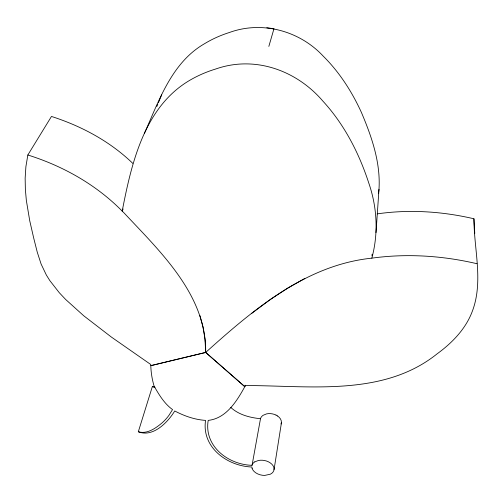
<?xml version="1.0" encoding="UTF-8"?>
<svg xmlns="http://www.w3.org/2000/svg" width="503" height="503" viewBox="0 0 503 503"><rect width="100%" height="100%" fill="white"/><g stroke="black" fill="none" stroke-linecap="round" stroke-linejoin="round"><path stroke-width="0.75" d="M154.981 387.178L152.359 386.537L138.319 431.75C147.197 434.422 155.867 428.103 162.331 422.683A93.086 64.088 19.5 0 0 168.92 415.377L172.548 409.58C164.349 403.695 159.074 394.773 154.119 386.191A140.664 101.399 9.6 0 1 150.812 365.656L205.683 352.446C252.965 309.942 305.843 264.955 371.824 258.158C378.577 233.398 377.124 207.154 368.756 182.973C359.004 153.05 344.291 124.379 322.876 101.097C296.55 70.37 254.902 55.261 215.774 68.986A125.725 106.303 13.6 0 0 189.229 80.618C144.198 107.428 131.434 163.456 122.198 211.109L124.015 212.882C160.237 251.657 206.494 294.94 205.683 352.446L244.81 386.662C236.844 401.086 226.262 418.446 208.198 420.395C203.822 446.318 228.387 464.741 252.053 465.319L260.491 418.729A10.638 7.382 10.4 0 1 263.132 415.296L266.527 413.894A10.638 7.382 10.4 0 1 275.958 415.057M376.018 232.6L378.992 189.285C380.714 162.544 371.66 136.565 361.349 112.301C351.893 91.634 339.424 72.155 323.209 56.129C299.687 30.828 262.126 20.529 229.387 32.5A118.054 102.92 13.7 0 0 204.381 43.799C171.586 62.73 158.847 101.021 144.361 133.477M371.987 255.845L372.101 254.254M378.482 193.712L378.992 189.285M274.06 469.588L281.441 422.753M132.773 163.362C109.994 141.356 81.486 126.077 51.469 116.451L27.841 154.993L25.898 166.656L25.15 178.207L25.37 189.505L26.345 200.433L29.721 220.685L33.707 238.089L37.266 252.198L41.12 264.081L46.37 275.072L49.854 280.63L59.228 292.645L65.642 299.461L83.756 315.79L111.301 337.01L150.793 364.524L150.812 365.656L205.683 352.446L244.81 386.662L245.464 385.55C309.358 385.512 383.16 397.062 437.044 353.892C452.128 342.92 465.828 328.905 472.392 311.099C483.578 281.447 473.914 249.237 473.945 218.78C442.344 211.392 409.385 209.242 377.206 213.876M244.81 386.662L245.106 385.204M268.841 46.402L273.978 28.696L266.797 27.778M156.854 106.473L157.753 104.31M158.351 102.864L161.645 94.929M123.122 208.959L122.198 211.109C96.174 184.676 63.101 166.047 27.841 154.993M251.764 313.325L270.633 299.291L287.968 287.93L304.837 278.448M254.795 461.886L258.347 460.503A11.255 7.47 10.6 0 1 268.294 461.735L270.105 462.779A11.255 7.47 10.6 0 1 270.413 474.178L264.704 475.423A11.255 7.47 10.6 0 1 252.078 468.331M371.824 258.158C406.82 253.33 442.621 255.656 476.97 263.717M260.491 418.729C249.878 417.622 238.824 414.868 230.776 407.43M138.319 431.75C152.95 437.717 167.788 422.388 174.742 410.97C184.293 416.019 194.718 419.665 205.551 420.395C201.489 447.4 227.369 466.18 251.877 467.004L252.141 468.35M152.359 386.537L153.396 387.128M276.009 415.05L277.713 416.038M199.886 315.532L202.998 326.9L204.991 339.185L205.683 352.446M473.945 218.78L474.775 233.493M277.662 416.044A10.638 7.382 10.4 0 1 281.039 424.004M251.99 465.306A11.255 7.47 10.6 0 1 254.751 461.848"/></g></svg>
